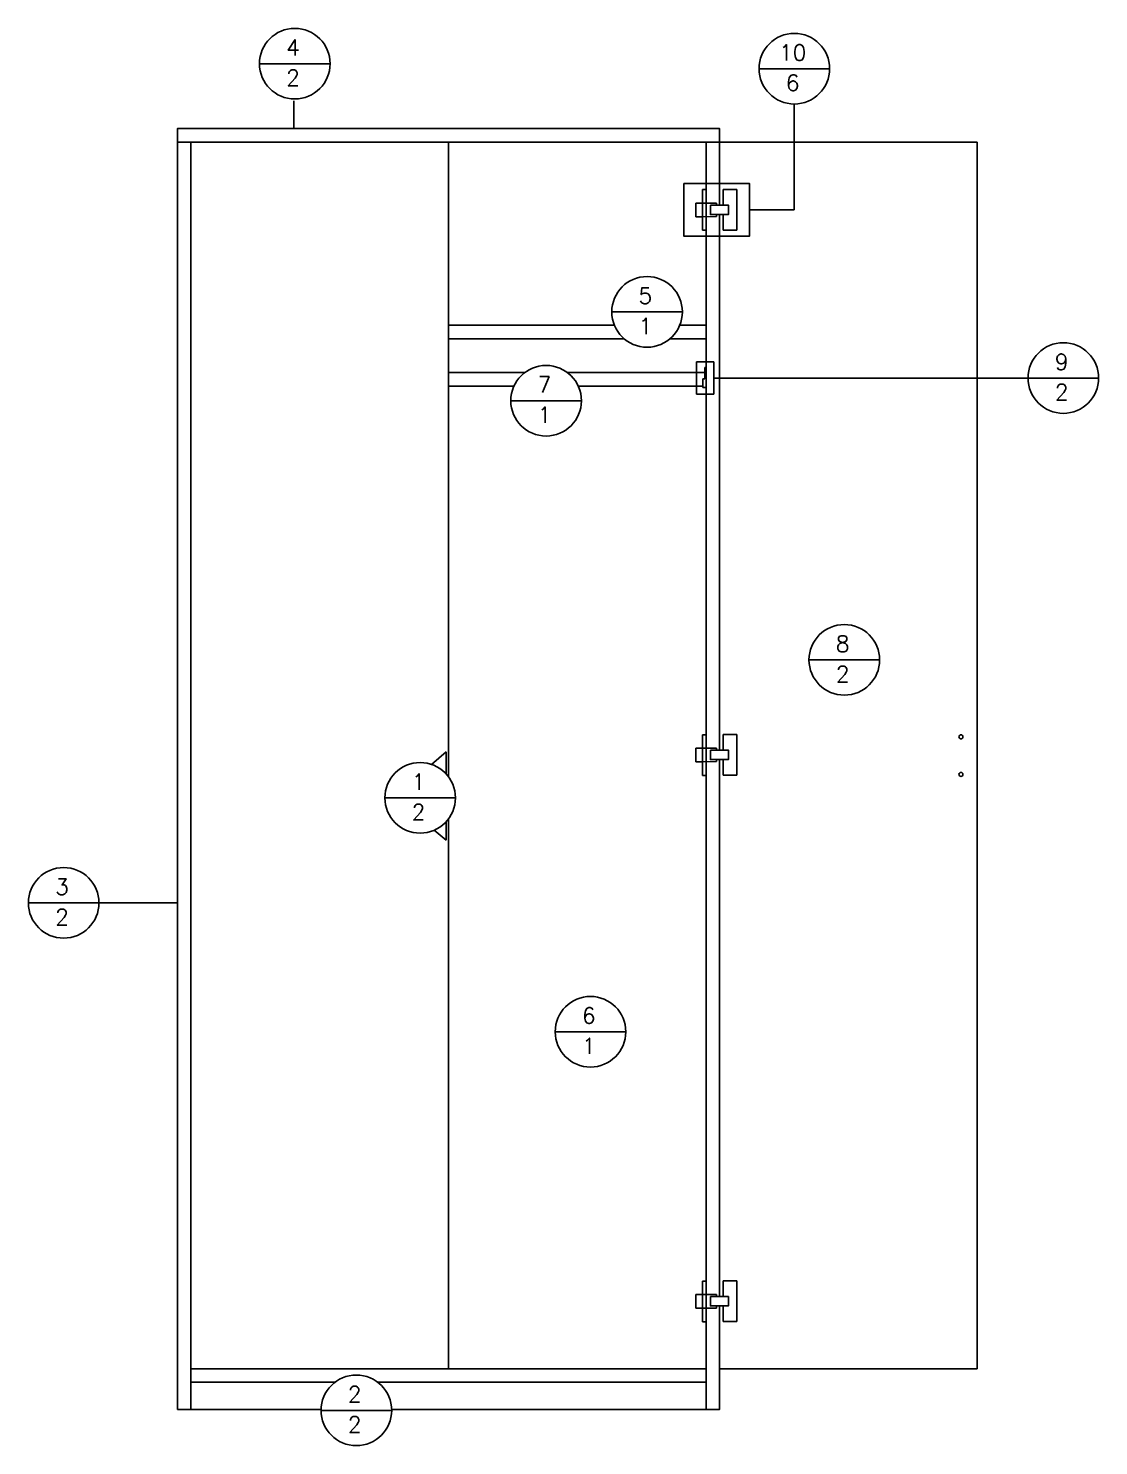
# Model space of a CAD drawing. Header units: millimetres. Extents: x -1607 to 2086, y -1080 to 527.
# Drawn here: x 267.7 to 425.6, y -444.5 to -235.4 of the extents above; entities that cross this region are included whole.
import ezdxf
from ezdxf.enums import TextEntityAlignment as Align

# ---------------------------------------------------------------- set-up
doc = ezdxf.new("R2010")
doc.units = ezdxf.units.MM
doc.layers.add('Dettagli', color=252, linetype='Continuous')
doc.layers.add('Simboli', color=10, linetype='Continuous')
doc.styles.add('E-ROMANS', font='romans.shx', dxfattribs={"width": 0.8})

msp = doc.modelspace()

# ---------------------------------------------------------------- linework, layer by layer
for p, q in [((291.68, -252.19), (289.68, -252.19)), ((329.68, -345.82), (329.68, -252.19)), ((367.68, -252.19), (369.68, -252.19)), ((369.68, -252.19), (407.68, -252.19)), ((407.68, -433.19), (407.68, -252.19)), ((329.68, -279.19), (354.15, -279.19)), ((363.81, -279.19), (367.68, -279.19)), ((329.68, -281.19), (355.59, -281.19)), ((362.37, -281.19), (367.68, -281.19)), ((329.68, -286.19), (340.93, -286.19)), ((347.24, -286.19), (367.49, -286.19)), ((329.68, -288.19), (339.34, -288.19)), ((348.83, -288.19), (367.19, -288.19)), ((329.35, -342.17), (327.16, -344)), ((322.97, -348.93), (322.97, -348.94)), ((329.68, -433.19), (329.68, -352.05)), ((327.59, -353.71), (329.35, -355.17)), ((291.68, -433.19), (367.68, -433.19)), ((369.68, -433.19), (407.68, -433.19)), ((289.68, -439.19), (289.68, -435.19)), ((291.68, -435.19), (312.92, -435.19)), ((319.25, -435.19), (367.68, -435.19))]:
    msp.add_line(p, q)
for points in [[(289.68, -439.19), (289.68, -250.19), (369.68, -250.19), (369.68, -261.47)], [(291.68, -439.18), (291.68, -252.19), (367.68, -252.19), (367.68, -439.2)], [(369.68, -262.87), (369.68, -341.9)], [(329.35, -345.42), (329.35, -342.17)], [(369.68, -343.3), (369.68, -422.53)], [(329.35, -355.17), (329.35, -352.45)], [(369.68, -423.93), (369.68, -439.19), (321.3, -439.19)], [(310.88, -439.19), (289.68, -439.19)]]:
    msp.add_lwpolyline(points)
at = {"layer": 'Dettagli'}
for p, q in [((367.68, -259.19), (367.18, -259.19)), ((367.18, -259.19), (367.18, -265.19)), ((370.21, -259.17), (372.21, -259.17)), ((370.21, -261.47), (370.21, -259.17)), ((372.21, -259.17), (372.21, -265.17)), ((366.18, -263.19), (366.18, -261.17)), ((366.18, -261.17), (367.2, -261.17)), ((367.2, -261.17), (369.2, -261.17)), ((369.2, -261.17), (369.2, -261.47)), ((367.18, -263.19), (366.18, -263.19)), ((367.18, -263.19), (369.2, -263.17)), ((369.2, -262.87), (369.2, -263.17)), ((370.21, -265.17), (370.21, -262.87)), ((367.18, -265.19), (367.68, -265.19)), ((372.21, -265.17), (370.21, -265.17)), ((367.49, -285.43), (367.68, -285.43)), ((367.49, -285.43), (367.49, -287.1)), ((367.49, -287.1), (367.19, -287.1)), ((367.19, -287.1), (367.19, -288.39)), ((367.68, -288.39), (367.19, -288.39)), ((367.68, -339.62), (367.18, -339.62)), ((367.18, -339.62), (367.18, -345.62)), ((370.21, -339.6), (372.21, -339.6)), ((370.21, -341.9), (370.21, -339.6)), ((372.21, -339.6), (372.21, -345.6)), ((366.18, -343.62), (366.18, -341.6)), ((366.18, -341.6), (367.2, -341.6)), ((367.2, -341.6), (369.2, -341.6)), ((369.2, -341.6), (369.2, -341.9)), ((367.18, -343.62), (366.18, -343.62)), ((367.18, -343.62), (369.2, -343.6)), ((369.2, -343.3), (369.2, -343.6)), ((370.21, -345.6), (370.21, -343.3)), ((367.18, -345.62), (367.68, -345.62)), ((372.21, -345.6), (370.21, -345.6)), ((367.68, -420.25), (367.18, -420.25)), ((367.18, -420.25), (367.18, -426.25)), ((370.21, -420.23), (372.21, -420.23)), ((370.21, -422.53), (370.21, -420.23)), ((372.21, -420.23), (372.21, -426.23)), ((366.18, -424.25), (366.18, -422.23)), ((366.18, -422.23), (367.2, -422.23)), ((367.2, -422.23), (369.2, -422.23)), ((369.2, -422.23), (369.2, -422.53)), ((367.18, -424.25), (366.18, -424.25)), ((367.18, -424.25), (369.2, -424.23)), ((369.2, -423.93), (369.2, -424.23)), ((370.21, -426.23), (370.21, -423.93)), ((367.18, -426.25), (367.68, -426.25)), ((372.21, -426.23), (370.21, -426.23))]:
    msp.add_line(p, q, dxfattribs=at)
for points in [[(368.33, -261.47), (370.99, -261.47), (370.99, -262.87), (368.33, -262.87)], [(368.33, -341.9), (370.99, -341.9), (370.99, -343.3), (368.33, -343.3)], [(368.33, -422.53), (370.99, -422.53), (370.99, -423.93), (368.33, -423.93)]]:
    msp.add_lwpolyline(points, close=True, dxfattribs=at)
for centre in [(405.29, -339.94), (405.29, -345.49)]:
    msp.add_circle(centre, 0.3, dxfattribs=at)
at = {"layer": 'Simboli'}
for p, q in [((301.78, -240.6), (312.21, -240.6)), ((375.5, -241.34), (385.93, -241.34)), ((306.86, -250.19), (306.86, -246.06)), ((380.66, -262.16), (380.66, -246.56)), ((374.08, -262.16), (380.66, -262.16)), ((353.77, -277.23), (364.19, -277.23)), ((368.83, -286.99), (415.18, -286.99)), ((415.18, -286.99), (425.61, -286.99)), ((338.87, -290.34), (349.3, -290.34)), ((382.87, -328.58), (393.29, -328.58)), ((320.29, -348.94), (330.71, -348.94)), ((267.69, -364.44), (278.11, -364.44)), ((278.11, -364.44), (289.68, -364.44)), ((345.41, -383.46), (355.84, -383.46)), ((310.87, -439.33), (321.3, -439.33))]:
    msp.add_line(p, q, dxfattribs=at)
for points in [[(364.41, -258.27), (374.08, -258.27), (374.08, -266.06), (364.41, -266.06)], [(366.28, -284.62), (368.83, -284.62), (368.83, -289.36), (366.28, -289.36)]]:
    msp.add_lwpolyline(points, close=True, dxfattribs=at)
for centre in [(307, -240.6), (380.71, -241.34), (358.98, -277.23), (420.4, -286.99), (344.08, -290.34), (388.08, -328.58), (325.5, -348.94), (272.9, -364.44), (350.63, -383.46), (316.09, -439.33)]:
    msp.add_circle(centre, 5.21, dxfattribs=at)

# ---------------------------------------------------------------- texts
at = {"layer": 'Simboli', "style": 'E-ROMANS'}
for s, height, p in [('4', 2.35, (306.75, -238.22)), ('10', 2.345, (380.47, -238.96)), ('2', 2.35, (306.75, -242.69)), ('6', 2.35, (380.47, -243.43)), ('5', 2.35, (358.73, -274.85)), ('1', 2.35, (358.73, -279.32)), ('9', 2.35, (420.15, -284.61)), ('7', 2.35, (343.84, -287.96)), ('2', 2.35, (420.15, -289.08)), ('1', 2.35, (343.84, -292.43)), ('8', 2.35, (387.84, -326.21)), ('2', 2.35, (387.84, -330.68)), ('1', 2.35, (325.25, -346.56)), ('2', 2.35, (325.25, -351.03)), ('3', 2.35, (272.66, -362.06)), ('2', 2.35, (272.66, -366.54)), ('6', 2.35, (350.38, -381.08)), ('1', 2.35, (350.38, -385.56)), ('2', 2.35, (315.84, -436.95)), ('2', 2.35, (315.84, -441.42))]:
    msp.add_text(s, height=height, dxfattribs=at).set_placement(p, align=Align.MIDDLE_CENTER)

doc.saveas('drawing.dxf')
